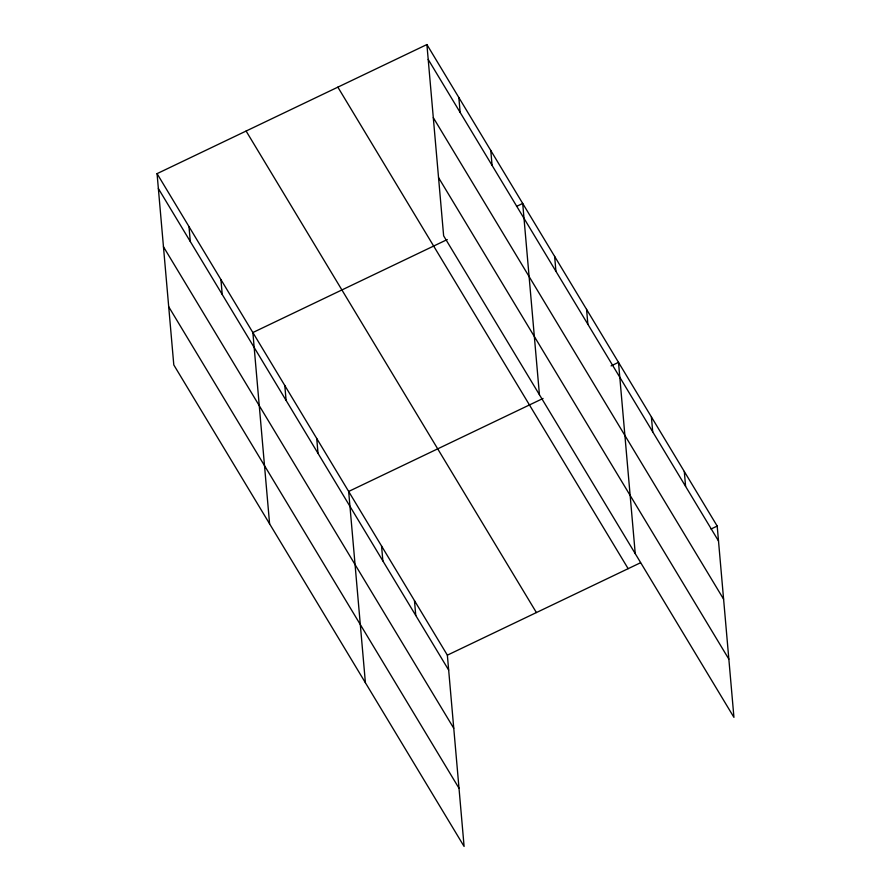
<?xml version="1.0" encoding="UTF-8"?>
<svg xmlns="http://www.w3.org/2000/svg" width="891" height="891" viewBox="0 0 891 891"><rect width="100%" height="100%" fill="white"/><g stroke="black" fill="none" stroke-linecap="round" stroke-linejoin="round"><path stroke-width="1.34" d="M157.061 173.645L447.36 655.163L464.1 846.45L173.801 364.931L157.061 173.645L426.9 44.55L717.199 526.069L733.939 717.355L443.64 235.837L426.9 44.55M447.26 239.545L252.866 332.543L269.594 523.83M516.524 206.411L522.705 203.449L539.434 394.735M543.053 398.444L348.659 491.453L365.399 682.729M611.081 365.9L618.499 362.347L635.238 553.634M447.36 655.163L640.518 562.756M711.018 529.031L717.199 526.069M428.203 59.441L718.502 540.971M433.304 117.657L723.603 599.175M438.55 177.621L728.849 659.14M337.856 87.151L628.155 568.67M246.105 131.044L536.404 612.562M158.364 188.547L448.663 670.065M163.454 246.751L453.753 728.27M168.7 306.727L458.999 788.245M684.299 471.495L685.602 486.397M651.399 416.921L652.702 431.823M586.568 309.389L587.871 324.279M554.636 256.419L555.939 271.31M490.774 150.479L492.077 165.381M458.843 97.52L460.146 112.411M414.46 600.59L415.763 615.492M381.56 546.027L382.863 560.918M316.728 438.483L318.031 453.374M284.797 385.513L286.1 400.415M220.923 279.585L222.227 294.475M188.992 226.615L190.295 241.506"/></g></svg>
